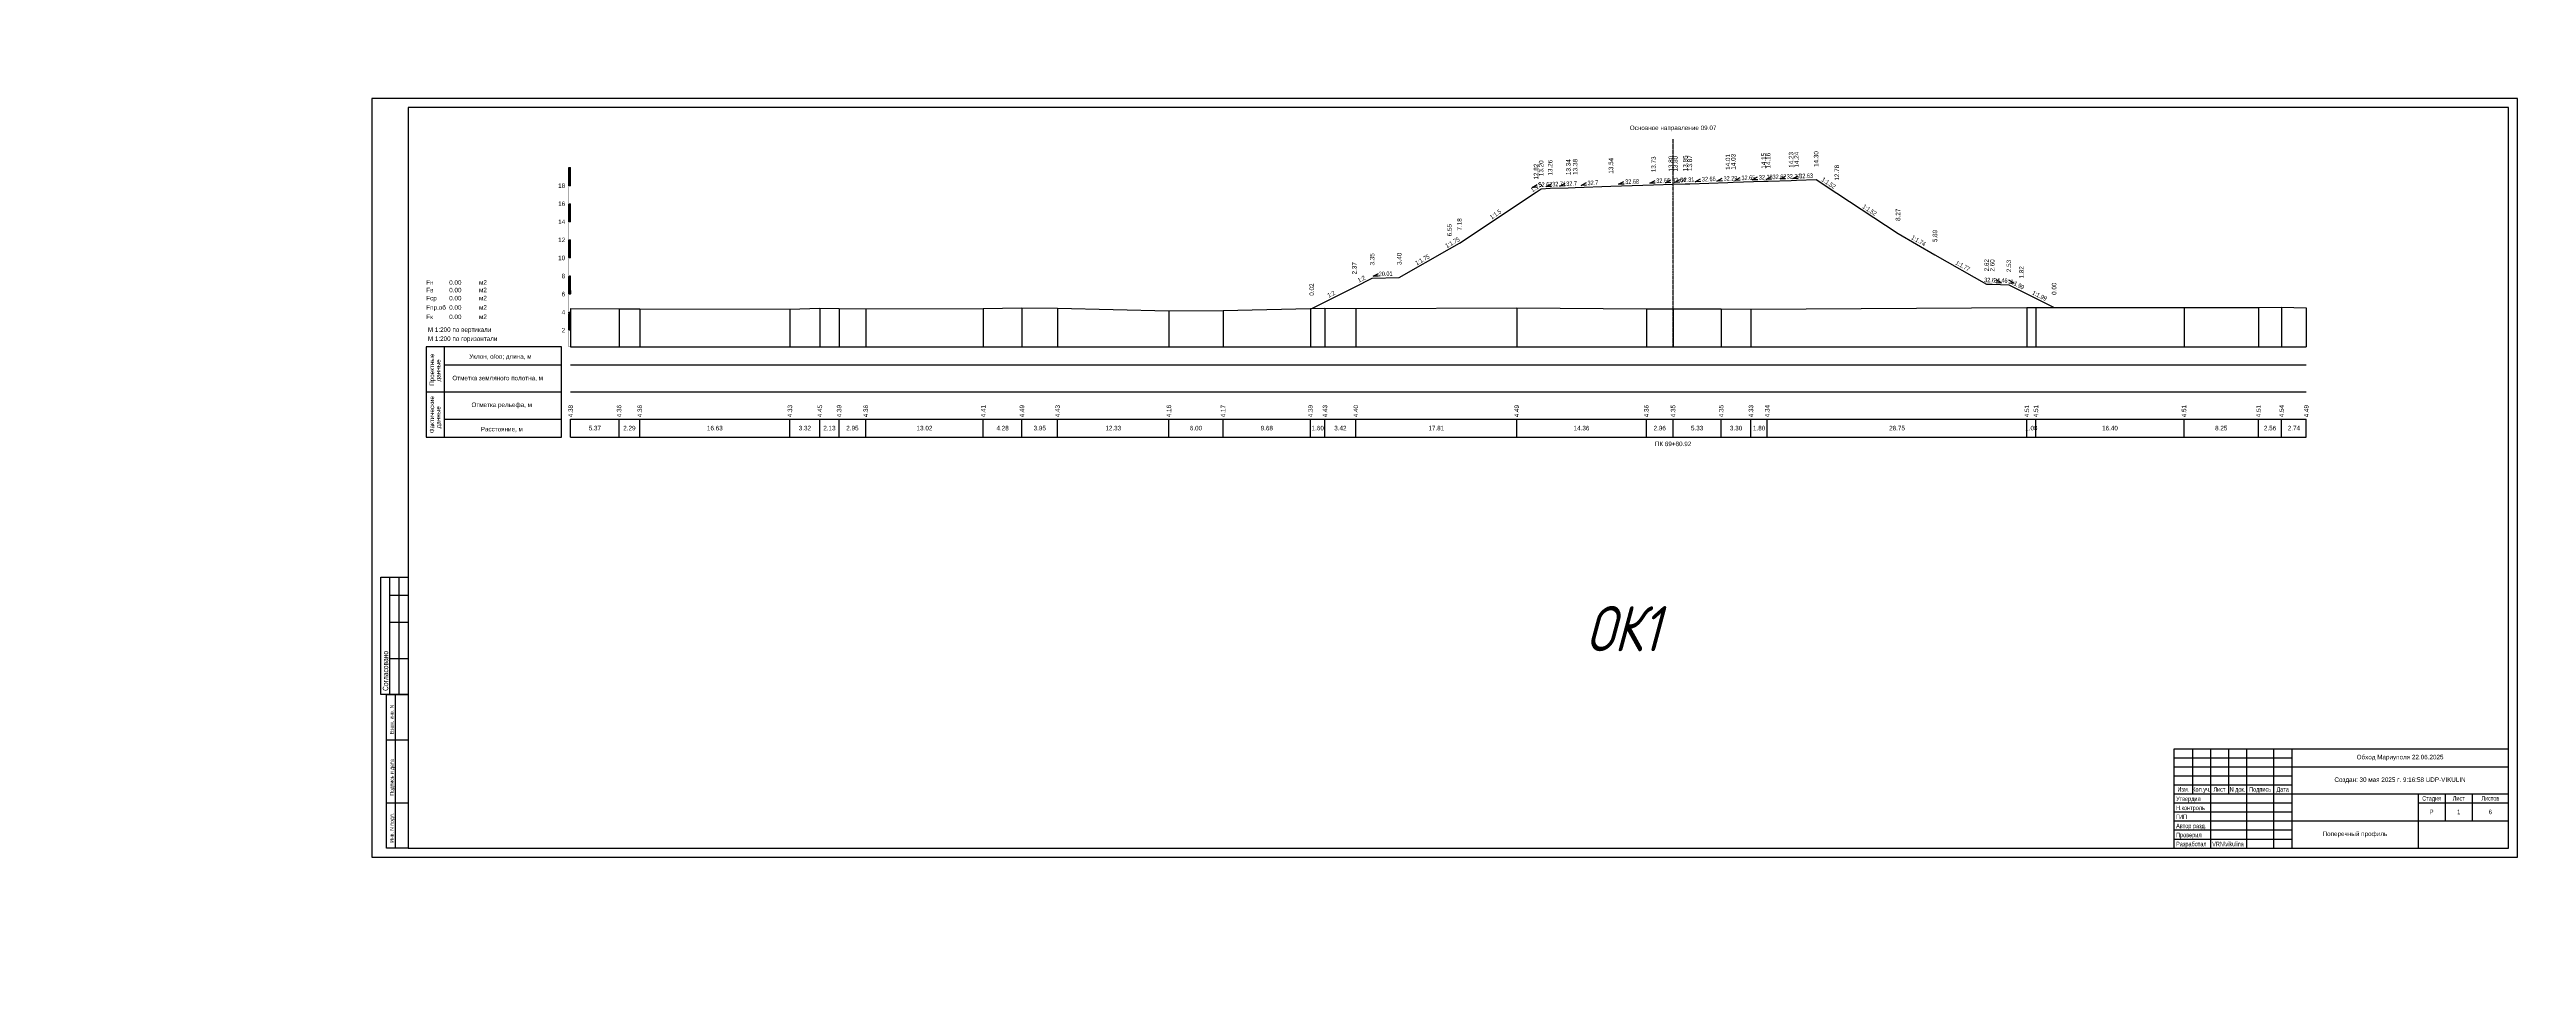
# Model space of a CAD drawing. Header units: millimetres. Extents: x 265754 to 14267433, y -6145605 to 2433772.
# Drawn here: x 7529973 to 7804276, y -50597 to 52371 of the extents above; entities that cross this region are included whole.
import ezdxf
from ezdxf import colors
from ezdxf.entities.mleader import LeaderData, LeaderLine
from ezdxf.enums import TextEntityAlignment as Align
from ezdxf.math import Vec2, Vec3

# ---------------------------------------------------------------- set-up
doc = ezdxf.new("R2010")
doc.units = ezdxf.units.MM
doc.linetypes.add('осевая2', pattern=[1.125, 0.75, -0.125, 0.125, -0.125])
doc.layers.add('!!ТЕКСТ', color=3, linetype='Continuous', lineweight=20)
doc.layers.add('ИС_Выноска', color=3, linetype='Continuous', lineweight=18)
for name, color, linetype in [('Код_510', 7, 'Continuous'), ('Красный поперечник', 1, 'Continuous'), ('Линейка абсолютных высот', 7, 'Continuous'), ('Объем выемки', 7, 'Continuous'), ('Объем кюветов', 7, 'Continuous'), ('Объем насыпи', 7, 'Continuous'), ('Объем присыпных обочин', 7, 'Continuous'), ('Объем срезки растительного слоя', 7, 'Continuous'), ('Ось', 1, 'осевая2'), ('Откосы', 7, 'Continuous'), ('Подписи поперечников', 7, 'Continuous'), ('Рабочие отметки', 7, 'Continuous'), ('Таблица', 7, 'Continuous'), ('Уклоны проезжей части', 7, 'Continuous'), ('Черный поперечник', 3, 'Continuous')]:
    doc.layers.add(name, color=color, linetype=linetype)
doc.styles.add('0', font='isocpeur.ttf', dxfattribs={"width": 0.8, "oblique": 15})
doc.styles.add('ISOCPEUR', font='isocpeur.ttf', dxfattribs={"width": 0.8, "oblique": 15, "height": 2.5})
doc.styles.get("Standard").update_dxf_attribs({"font": 'arial.ttf'})
pattern_1 = [(45, (7571675.8465, 9455.686), (-5.3033012, 5.303301), []), (135, (7571675.8465, 9455.686), (-5.303301, -5.3033011), [])]

msp = doc.modelspace()

# ---------------------------------------------------------------- hatches: boundary and pattern name
at = {"layer": 'Линейка абсолютных высот'}
h = msp.add_hatch(dxfattribs=at)
h.set_pattern_fill('ANSI37', scale=60.000002, style=0)
h.set_pattern_definition(pattern_1)
h.paths.add_polyline_path([(7587675.8936, 37295.1864), (7587675.8936, 39295.1864), (7587475.8936, 39295.1864), (7587475.8936, 37295.1864)])
h = msp.add_hatch(dxfattribs=at)
h.set_pattern_fill('ANSI37', scale=60.000002, style=0)
h.set_pattern_definition(pattern_1)
h.paths.add_polyline_path([(7587675.8936, 33295.1864), (7587675.8936, 35295.1864), (7587475.8936, 35295.1864), (7587475.8936, 33295.1864)])
h = msp.add_hatch(dxfattribs=at)
h.set_pattern_fill('ANSI37', scale=60.000002, style=0)
h.set_pattern_definition(pattern_1)
h.paths.add_polyline_path([(7587675.8936, 29295.1864), (7587675.8936, 31295.1864), (7587475.8936, 31295.1864), (7587475.8936, 29295.1864)])
h = msp.add_hatch(dxfattribs=at)
h.set_pattern_fill('ANSI37', scale=60.000002, style=0)
h.set_pattern_definition(pattern_1)
h.paths.add_polyline_path([(7587675.8936, 25295.1864), (7587675.8936, 27295.1864), (7587475.8936, 27295.1864), (7587475.8936, 25295.1864)])
h = msp.add_hatch(dxfattribs=at)
h.set_pattern_fill('ANSI37', scale=60.000002, style=0)
h.set_pattern_definition(pattern_1)
h.paths.add_polyline_path([(7587675.8936, 21295.1864), (7587675.8936, 23295.1864), (7587475.8936, 23295.1864), (7587475.8936, 21295.1864)])

# ---------------------------------------------------------------- linework, layer by layer
for p, q in [((7567675.8465, -19046.6388), (7567675.8465, -6046.6388)), ((7567675.8465, -8046.6388), (7569675.8465, -8046.6388)), ((7568675.8465, -19046.6388), (7568675.8465, -6046.6388)), ((7567675.8465, -11046.6388), (7569675.8465, -11046.6388)), ((7567675.8465, -15046.6388), (7569675.8465, -15046.6388)), ((7568275.8465, -36046.6388), (7568275.8465, -19046.6388)), ((7567275.8465, -24046.6388), (7569675.8465, -24046.6388)), ((7765275.8465, -26046.6388), (7778275.8465, -26046.6388)), ((7765275.8465, -27046.6388), (7778275.8465, -27046.6388)), ((7767275.8465, -25046.6388), (7767275.8465, -30046.6388)), ((7769275.8465, -25046.6388), (7769275.8465, -36046.6388)), ((7771275.8465, -25046.6388), (7771275.8465, -30046.6388)), ((7773275.8465, -25046.6388), (7773275.8465, -36046.6388)), ((7776275.8465, -25046.6388), (7776275.8465, -36046.6388)), ((7778275.8465, -25046.6388), (7778275.8465, -36046.6388)), ((7778275.8465, -27046.6388), (7802275.8465, -27046.6388)), ((7765275.8465, -28046.6388), (7778275.8465, -28046.6388)), ((7765275.8465, -29046.6388), (7778275.8465, -29046.6388)), ((7765275.8465, -29046.6388), (7778275.8465, -29046.6388)), ((7765275.8465, -30046.6388), (7802275.8465, -30046.6388)), ((7765275.8465, -30046.6388), (7778275.8465, -30046.6388)), ((7792275.8465, -30046.6388), (7792275.8465, -36046.6388)), ((7795275.8465, -30046.6388), (7795275.8465, -33046.6388)), ((7798275.8465, -30046.6388), (7798275.8465, -33046.6388)), ((7567275.8465, -31046.6388), (7569675.8465, -31046.6388)), ((7765275.8465, -31046.6388), (7778275.8465, -31046.6388)), ((7765275.8465, -32046.6388), (7778275.8465, -32046.6388)), ((7792275.8465, -31046.6388), (7802275.8465, -31046.6388)), ((7765275.8465, -33046.6388), (7778275.8465, -33046.6388)), ((7765275.8465, -34046.6388), (7778275.8465, -34046.6388)), ((7765275.8465, -35046.6388), (7778275.8465, -35046.6388)), ((7778275.8465, -33046.6388), (7802275.8465, -33046.6388)), ((7765275.8465, -36046.6388), (7778275.8465, -36046.6388))]:
    msp.add_line(p, q)
at = {"flags": 128}
for points in [[(7565675.8465, -37046.6388), (7803275.8465, -37046.6388), (7803275.8465, 46953.3612), (7565675.8465, 46953.3612)], [(7569675.8465, -36046.6388), (7802275.8465, -36046.6388), (7802275.8465, 45953.3612), (7569675.8465, 45953.3612)]]:
    msp.add_lwpolyline(points, close=True, dxfattribs=at)
for points in [[(7569675.8465, -19046.6388), (7566675.8465, -19046.6388), (7566675.8465, -6046.6388), (7569675.8465, -6046.6388)], [(7569675.8465, -36046.6388), (7567275.8465, -36046.6388), (7567275.8465, -19046.6388), (7569675.8465, -19046.6388)], [(7765275.8465, -36046.6388), (7765275.8465, -25046.6388), (7802275.8465, -25046.6388)]]:
    msp.add_lwpolyline(points, dxfattribs=at)
at = {"layer": 'Код_510'}
for p, q in [((7587675.8465, 9455.6858), (7587675.8465, 11455.6858)), ((7593046.9739, 9455.6858), (7593046.9739, 11455.6858)), ((7595336.0029, 9455.6858), (7595336.0029, 11455.6858)), ((7611963.3302, 9455.6858), (7611963.3302, 11455.6858)), ((7615283.5691, 9455.6858), (7615283.5691, 11455.6858)), ((7617411.5923, 9455.6858), (7617411.5923, 11455.6858)), ((7620358.7615, 9455.6858), (7620358.7615, 11455.6858)), ((7633375.1682, 9455.6858), (7633375.1682, 11455.6858)), ((7637659.0462, 9455.6858), (7637659.0462, 11455.6858)), ((7641608.1985, 9455.6858), (7641608.1985, 11455.6858)), ((7653935.7721, 9455.6858), (7653935.7721, 11455.6858)), ((7659934.2517, 9455.6858), (7659934.2517, 11455.6858)), ((7669615.2795, 9455.6858), (7669615.2795, 11455.6858)), ((7671218.9451, 9455.6858), (7671218.9451, 11455.6858)), ((7674639.6397, 9455.6858), (7674639.6397, 11455.6858)), ((7692452.0543, 9455.6858), (7692452.0543, 11455.6858)), ((7706812.3318, 9455.6858), (7706812.3318, 11455.6858)), ((7709770.0633, 9455.6858), (7709770.0633, 11455.6858)), ((7715095.8535, 9455.6858), (7715095.8535, 11455.6858)), ((7718395.3976, 9455.6858), (7718395.3976, 11455.6858)), ((7720199.1005, 9455.6858), (7720199.1005, 11455.6858)), ((7748947.3457, 9455.6858), (7748947.3457, 11455.6858)), ((7749950.974, 9455.6858), (7749950.974, 11455.6858)), ((7766352.5593, 9455.6858), (7766352.5593, 11455.6858)), ((7774598.1404, 9455.6858), (7774598.1404, 11455.6858)), ((7777156.8408, 9455.6858), (7777156.8408, 11455.6858)), ((7779894.1747, 9455.6858), (7779894.1747, 11455.6858))]:
    msp.add_line(p, q, dxfattribs=at)
at = {"layer": 'Красный поперечник'}
for p, q in [((7686110.9055, 30929.5061), (7694592.7446, 36581.1549)), ((7694592.7446, 36581.1549), (7695154.6612, 36955.7315)), ((7725609.24, 37969.7827), (7727899.9401, 36459.6027)), ((7727899.9401, 36459.6027), (7734679.5666, 31994.6956)), ((7679445.4145, 27119.3864), (7685004.1939, 30296.6167)), ((7685004.1939, 30296.6167), (7686110.9055, 30929.5061)), ((7734679.5666, 31994.6956), (7738770.4712, 29640.4598)), ((7738770.4712, 29640.4598), (7744489.5817, 26407.5035)), ((7669750.409, 23709.7203), (7674470.7529, 26070.6267)), ((7674470.7529, 26070.6267), (7676446.6203, 27059.3849)), ((7676446.6203, 27059.3849), (7679445.4145, 27119.3864)), ((7744489.5817, 26407.5035), (7745112.8729, 26387.1826)), ((7745112.8729, 26387.1826), (7746951.6303, 26323.8102)), ((7746951.6303, 26323.8102), (7748345.3899, 25623.7128)), ((7748345.3899, 25623.7128), (7751962.073, 23804.7965))]:
    msp.add_line(p, q, dxfattribs=at)
msp.add_lwpolyline([(7695154.6612, 36955.7315), (7696159.5229, 37008.6084), (7698169.2464, 37074.3403), (7698922.8927, 37098.9822), (7702888.9509, 37228.6862), (7707606.7504, 37382.8687), (7709764.8927, 37453.3473), (7709770.1104, 37453.5177), (7711120.0053, 37497.585), (7711629.8716, 37514.0568), (7715837.8048, 37651.4998), (7716439.8338, 37670.9406), (7719802.7639, 37780.7379), (7720296.2267, 37796.667), (7722837.5907, 37879.5599), (7723432.1314, 37898.7468), (7725609.24, 37969.7827)], dxfattribs=at)
at = {"layer": 'Линейка абсолютных высот', "color": 7, "const_width": 20, "flags": 128}
for points in [[(7587675.8936, 37295.1864), (7587675.8936, 39295.1864), (7587475.8936, 39295.1864), (7587475.8936, 37295.1864), (7587675.8936, 37295.1864)], [(7587675.8936, 35295.1864), (7587675.8936, 37295.1864), (7587475.8936, 37295.1864), (7587475.8936, 35295.1864), (7587675.8936, 35295.1864)], [(7587675.8936, 33295.1864), (7587675.8936, 35295.1864), (7587475.8936, 35295.1864), (7587475.8936, 33295.1864), (7587675.8936, 33295.1864)], [(7587675.8936, 31295.1864), (7587675.8936, 33295.1864), (7587475.8936, 33295.1864), (7587475.8936, 31295.1864), (7587675.8936, 31295.1864)], [(7587675.8936, 29295.1864), (7587675.8936, 31295.1864), (7587475.8936, 31295.1864), (7587475.8936, 29295.1864), (7587675.8936, 29295.1864)], [(7587675.8936, 27295.1864), (7587675.8936, 29295.1864), (7587475.8936, 29295.1864), (7587475.8936, 27295.1864), (7587675.8936, 27295.1864)], [(7587675.8936, 25295.1864), (7587675.8936, 27295.1864), (7587475.8936, 27295.1864), (7587475.8936, 25295.1864), (7587675.8936, 25295.1864)], [(7587675.8936, 23295.1864), (7587675.8936, 25295.1864), (7587475.8936, 25295.1864), (7587475.8936, 23295.1864), (7587675.8936, 23295.1864)], [(7587675.8936, 21295.1864), (7587675.8936, 23295.1864), (7587475.8936, 23295.1864), (7587475.8936, 21295.1864), (7587675.8936, 21295.1864)], [(7587675.8936, 19455.6858), (7587675.8936, 21295.1864), (7587475.8936, 21295.1864), (7587475.8936, 19455.6858), (7587675.8936, 19455.6858)]]:
    msp.add_lwpolyline(points, dxfattribs=at)
at = {"layer": 'Ось', "ltscale": 15}
msp.add_line((7709770.1104, 19455.6858), (7709770.1104, 42453.3612), dxfattribs=at)
at = {"layer": 'Таблица'}
for p, q in [((7587675.8465, 19455.6858), (7779894.1747, 19455.6858)), ((7587675.8465, 17455.6858), (7779894.1747, 17455.6858)), ((7587675.8465, 14455.6858), (7779894.1747, 14455.6858)), ((7587675.8465, 11455.6858), (7779894.1747, 11455.6858)), ((7587675.8465, 9455.6858), (7779894.1747, 9455.6858))]:
    msp.add_line(p, q, dxfattribs=at)
at = {"layer": 'Таблица', "linetype": 'Continuous', "flags": 128}
for points in [[(7586675.8465, 19455.6858), (7571675.8465, 19455.6858)], [(7571675.8465, 19455.6858), (7571675.8465, 9455.6858)], [(7573675.8465, 19455.6858), (7573675.8465, 9455.6858)], [(7586675.8465, 9455.6858), (7586675.8465, 19455.6858)], [(7573675.8465, 17455.6858), (7586675.8465, 17455.6858)], [(7571675.8465, 14455.6858), (7586675.8465, 14455.6858)], [(7573675.8465, 11455.6858), (7586675.8465, 11455.6858)], [(7571675.8465, 9455.6858), (7586675.8465, 9455.6858)]]:
    msp.add_lwpolyline(points, dxfattribs=at)
at = {"layer": 'Уклоны проезжей части', "flags": 128}
for points in [[(7723614.595, 38104.8083), (7723014.9141, 38085.2416), (7723604.8116, 38404.6487)], [(7723614.595, 38104.8083), (7723014.9141, 38085.2416), (7723604.8116, 38404.6487)], [(7694747.7787, 37134.6001), (7694148.6077, 37103.0711), (7694732.0142, 37434.1856)], [(7694747.7787, 37134.6001), (7694148.6077, 37103.0711), (7694732.0142, 37434.1856)], [(7696316.5828, 37213.8538), (7695716.9035, 37194.2402), (7696306.776, 37513.6935)], [(7696316.5828, 37213.8538), (7695716.9035, 37194.2402), (7696306.776, 37513.6935)], [(7697814.8737, 37262.8618), (7697215.1942, 37243.2541), (7697805.0699, 37562.7016)], [(7697814.8737, 37262.8618), (7697215.1942, 37243.2541), (7697805.0699, 37562.7016)], [(7700174.7249, 37340.03), (7699575.0455, 37320.4184), (7700164.9191, 37639.8697)], [(7700174.7249, 37340.03), (7699575.0455, 37320.4184), (7700164.9191, 37639.8697)], [(7704341.751, 37476.2735), (7703742.0712, 37456.6753), (7704331.952, 37776.1134)], [(7704341.751, 37476.2735), (7703742.0712, 37456.6753), (7704331.952, 37776.1134)], [(7707779.726, 37588.6257), (7707180.0457, 37569.0419), (7707769.9341, 37888.4659)], [(7707779.726, 37588.6257), (7707180.0457, 37569.0419), (7707769.9341, 37888.4659)], [(7709536.3555, 37645.9948), (7708936.675, 37626.4182), (7709526.5672, 37945.8351)], [(7709538.9644, 37646.08), (7708939.2838, 37626.5034), (7709529.1761, 37945.9202)], [(7710527.2057, 37678.5397), (7709927.5185, 37659.1662), (7710517.5189, 37978.3833)], [(7710527.2057, 37678.5397), (7709927.5185, 37659.1662), (7710517.5189, 37978.3833)], [(7712827.7417, 37753.2908), (7712228.0615, 37733.7036), (7712817.948, 38053.1309)], [(7712827.7417, 37753.2908), (7712228.0615, 37733.7036), (7712817.948, 38053.1309)], [(7715232.786, 37832.0683), (7714633.0986, 37812.7032), (7715223.1034, 38131.912)], [(7715232.786, 37832.0683), (7714633.0986, 37812.7032), (7715223.1034, 38131.912)], [(7717215.2046, 37896.364), (7716615.5242, 37876.7849), (7717205.4151, 38196.2042)], [(7717215.2046, 37896.364), (7716615.5242, 37876.7849), (7717205.4151, 38196.2042)], [(7719143.464, 37959.5612), (7718543.7764, 37940.2031), (7719133.7849, 38259.405)], [(7719143.464, 37959.5612), (7718543.7764, 37940.2031), (7719133.7849, 38259.405)], [(7720660.8199, 38008.667), (7720061.1388, 37989.107), (7720651.0398, 38308.5076)], [(7720660.8199, 38008.667), (7720061.1388, 37989.107), (7720651.0398, 38308.5076)], [(7722228.8312, 38060.0199), (7721629.1434, 38040.6669), (7722219.1547, 38359.8638)], [(7722228.8312, 38060.0199), (7721629.1434, 38040.6669), (7722219.1547, 38359.8638)], [(7677158.7928, 27273.6754), (7676558.9128, 27261.6726), (7677152.7914, 27573.6153)], [(7677158.7928, 27273.6754), (7676558.9128, 27261.6726), (7677152.7914, 27573.6153)], [(7745532.3122, 26573.6126), (7746131.9935, 26554.0615), (7745542.0877, 26873.4533)], [(7745532.3122, 26573.6126), (7746131.9935, 26554.0615), (7745542.0877, 26873.4533)], [(7746938.5593, 26524.3778), (7747538.2032, 26503.7112), (7746948.8926, 26824.1998)], [(7746938.5593, 26524.3778), (7747538.2032, 26503.7112), (7746948.8926, 26824.1998)]]:
    msp.add_lwpolyline(points, dxfattribs=at)
at = {"layer": 'Черный поперечник', "color": 7}
for p, q in [((7587675.8465, 23679.8167), (7587675.8465, 19455.6858)), ((7593046.9739, 23655.9682), (7593046.9739, 19455.6858)), ((7595336.0029, 23657.5109), (7595336.0029, 19455.6858)), ((7611963.3302, 23623.2897), (7611963.3302, 19455.6858)), ((7615283.5691, 23742.9268), (7615283.5691, 19455.6858)), ((7617411.5923, 23685.6876), (7617411.5923, 19455.6858)), ((7620358.7615, 23651.126), (7620358.7615, 19455.6858)), ((7633375.1682, 23708.6233), (7633375.1682, 19455.6858)), ((7637659.0462, 23783.6092), (7637659.0462, 19455.6858)), ((7641608.1985, 23729.755), (7641608.1985, 19455.6858)), ((7653935.7721, 23455.6858), (7653935.7721, 19455.6858)), ((7659934.2517, 23468.9191), (7659934.2517, 19455.6858)), ((7669615.2795, 23682.8453), (7669615.2795, 19455.6858)), ((7671218.9451, 23721.3803), (7671218.9451, 19455.6858)), ((7674639.6397, 23699.2552), (7674639.6397, 19455.6858)), ((7692452.0543, 23780.6911), (7692452.0543, 19455.6858)), ((7706812.3318, 23652.0629), (7706812.3318, 19455.6858)), ((7709770.0633, 23649.3295), (7709770.0633, 19455.6858)), ((7715095.8535, 23644.4077), (7715095.8535, 19455.6858)), ((7718395.3976, 23624.6426), (7718395.3976, 19455.6858)), ((7748947.3457, 23809.7386), (7748947.3457, 19455.6858)), ((7749950.974, 23804.5151), (7749950.974, 19455.6858)), ((7766352.5593, 23805.9282), (7766352.5593, 19455.6858)), ((7774598.1404, 23808.9135), (7774598.1404, 19455.6858)), ((7777156.8408, 23838.6339), (7777156.8408, 19455.6858)), ((7779894.1747, 23785.1759), (7779894.1747, 19455.6858))]:
    msp.add_line(p, q, dxfattribs=at)
at = {"layer": 'Черный поперечник', "flags": 128}
msp.add_lwpolyline([(7587675.8465, 23679.8167), (7593046.9739, 23655.9682), (7595336.0029, 23657.5109), (7611963.3302, 23623.2897), (7615283.5691, 23742.9268), (7617411.5923, 23685.6876), (7620358.7615, 23651.126), (7633375.1682, 23708.6233), (7637659.0462, 23783.6092), (7641608.1985, 23729.755), (7653935.7721, 23455.6858), (7659934.2517, 23468.9191), (7669615.2795, 23682.8453), (7671218.9451, 23721.3803), (7674639.6397, 23699.2552), (7692452.0543, 23780.6911), (7706812.3318, 23652.0629), (7709770.0633, 23649.3295), (7715095.8535, 23644.4077), (7718395.3976, 23624.6426), (7748947.3457, 23809.7386), (7749950.974, 23804.5151), (7766352.5593, 23805.9282), (7774598.1404, 23808.9135), (7777156.8408, 23838.6339), (7779894.1747, 23785.1759)], dxfattribs=at)

# ---------------------------------------------------------------- texts
for s, height, width, p in [('Согласовано', 600, 0.7, (7567475.8465, -18646.6388)), ('Взам. инв. N', 400, 0.8, (7568075.8465, -23446.6388)), ('Подпись и дата', 400, 0.8, (7568075.8465, -30246.6388)), ('Инв. N подл.', 400, 0.8, (7568075.8465, -35446.6388))]:
    msp.add_text(s, height=height, rotation=90.000002391, dxfattribs=dict(width=width)).set_placement(p)
at = {"width": 0.7}
for s, p in [('Изм.', (7766275.8465, -29546.6388)), ('Кол.уч.', (7768275.8465, -29546.6388)), ('Лист', (7770275.8465, -29546.6388)), ('N док.', (7772275.8465, -29546.6388)), ('Подпись', (7774775.8465, -29546.6388)), ('Дата', (7777275.8465, -29546.6388)), ('Стадия', (7793775.8465, -30546.6388)), ('Р', (7793775.8465, -32046.6388)), ('Лист', (7796775.8465, -30546.6388)), ('1', (7796775.8465, -32046.6388)), ('Листов', (7800275.8465, -30546.6388)), ('6', (7800275.8465, -32046.6388))]:
    msp.add_text(s, height=500, dxfattribs=at).set_placement(p, align=Align.MIDDLE_CENTER)
for s, p in [('Утвердил', (7765475.8465, -30846.6388)), ('Н.контроль', (7765475.8465, -31846.6388)), ('ГИП', (7765475.8465, -32846.6388)), ('Автор разд.', (7765475.8465, -33846.6388)), ('Проверил', (7765475.8465, -34846.6388)), ('Разработал', (7765475.8465, -35846.6388)), ('VRN\\vikulina', (7769475.8465, -35846.6388))]:
    msp.add_text(s, height=500, dxfattribs=at).set_placement(p)
at = {"char_height": 500, "attachment_point": 5}
for s, insert, width in [('Обход Мариуполя 22.06.2025', (7790275.8465, -26046.6388), 24000), ('Создан: 30 мая 2025 г. 9:16:58 UDP-VIKULIN', (7790275.8465, -28546.6388), 24000), ('Поперечный профиль', (7785275.8465, -34546.6388), 14000)]:
    msp.add_mtext(s, dxfattribs=dict(at, insert=insert, width=width))
at = {"layer": 'Код_510'}
for s, p in [('4.38', (7587675.8465, 11655.6858)), ('4.36', (7593046.9739, 11655.6858)), ('4.36', (7595336.0029, 11655.6858)), ('4.33', (7611963.3302, 11655.6858)), ('4.45', (7615283.5691, 11655.6858)), ('4.39', (7617411.5923, 11655.6858)), ('4.36', (7620358.7615, 11655.6858)), ('4.41', (7633375.1682, 11655.6858)), ('4.49', (7637659.0462, 11655.6858)), ('4.43', (7641608.1985, 11655.6858)), ('4.16', (7653935.7721, 11655.6858)), ('4.17', (7659934.2517, 11655.6858)), ('4.39', (7669615.2795, 11655.6858)), ('4.43', (7671218.9451, 11655.6858)), ('4.40', (7674639.6397, 11655.6858)), ('4.49', (7692452.0543, 11655.6858)), ('4.36', (7706812.3318, 11655.6858)), ('4.35', (7709770.0633, 11655.6858)), ('4.35', (7715095.8535, 11655.6858)), ('4.33', (7718395.3976, 11655.6858)), ('4.34', (7720199.1005, 11655.6858)), ('4.51', (7748947.3457, 11655.6858)), ('4.51', (7749950.974, 11655.6858)), ('4.51', (7766352.5593, 11655.6858)), ('4.51', (7774598.1404, 11655.6858)), ('4.54', (7777156.8408, 11655.6858)), ('4.49', (7779894.1747, 11655.6858))]:
    msp.add_text(s, height=500, rotation=90.000002391, dxfattribs=at).set_placement(p, align=Align.MIDDLE_LEFT)
for s, p in [('5.37', (7590361.4102, 10455.6858)), ('2.29', (7594191.4884, 10455.6858)), ('16.63', (7603649.6666, 10455.6858)), ('3.32', (7613623.4496, 10455.6858)), ('2.13', (7616347.5807, 10455.6858)), ('2.95', (7618885.1769, 10455.6858)), ('13.02', (7626866.9649, 10455.6858)), ('4.28', (7635517.1072, 10455.6858)), ('3.95', (7639633.6224, 10455.6858)), ('12.33', (7647771.9853, 10455.6858)), ('6.00', (7656935.0119, 10455.6858)), ('9.68', (7664774.7656, 10455.6858)), ('1.60', (7670417.1123, 10455.6858)), ('3.42', (7672929.2924, 10455.6858)), ('17.81', (7683545.847, 10455.6858)), ('14.36', (7699632.1931, 10455.6858)), ('2.96', (7708291.1975, 10455.6858)), ('5.33', (7712432.9584, 10455.6858)), ('3.30', (7716745.6255, 10455.6858)), ('1.80', (7719297.249, 10455.6858)), ('28.75', (7734573.2231, 10455.6858)), ('16.40', (7758151.7667, 10455.6858)), ('8.25', (7770475.3499, 10455.6858)), ('2.56', (7775877.4906, 10455.6858)), ('2.74', (7778525.5077, 10455.6858))]:
    msp.add_text(s, height=500, dxfattribs=at).set_placement(p, align=Align.MIDDLE_CENTER)
at = {"layer": 'Код_510', "width": 0.860253}
msp.add_text('1.00', height=500, dxfattribs=at).set_placement((7749449.1598, 10455.6858), align=Align.MIDDLE_CENTER)
at = {"layer": 'Линейка абсолютных высот'}
for s, p in [('18', (7587075.8936, 37295.1864)), ('16', (7587075.8936, 35295.1864)), ('14', (7587075.8936, 33295.1864)), ('12', (7587075.8936, 31295.1864)), ('10', (7587075.8936, 29295.1864)), ('8', (7587075.8936, 27295.1864)), ('6', (7587075.8936, 25295.1864)), ('4', (7587075.8936, 23295.1864)), ('2', (7587075.8936, 21295.1864))]:
    msp.add_text(s, height=500, dxfattribs=at).set_placement(p, align=Align.MIDDLE_RIGHT)
at = {"layer": 'Объем выемки', "width": 0.8}
for s, p in [('Fв', (7571692.9239, 25488.6686)), ('0.00', (7574232.8941, 25488.6686)), ('м2', (7577537.4351, 25495.3811))]:
    msp.add_text(s, height=500, dxfattribs=at).set_placement(p)
at = {"layer": 'Объем кюветов', "width": 0.8}
for s, p in [('Fк', (7571692.9239, 22523.6625)), ('0.00', (7574232.8941, 22523.6625)), ('м2', (7577537.4351, 22530.375))]:
    msp.add_text(s, height=500, dxfattribs=at).set_placement(p)
at = {"layer": 'Объем насыпи', "width": 0.8}
for s, p in [('Fн', (7571692.9239, 26329.6428)), ('0.00', (7574232.8941, 26329.6428)), ('м2', (7577537.4351, 26336.3553))]:
    msp.add_text(s, height=500, dxfattribs=at).set_placement(p)
at = {"layer": 'Объем присыпных обочин', "width": 0.8}
for s, p in [('Fпр.об', (7571692.9239, 23559.398)), ('0.00', (7574232.8941, 23559.398)), ('м2', (7577537.4351, 23566.1104))]:
    msp.add_text(s, height=500, dxfattribs=at).set_placement(p)
at = {"layer": 'Объем срезки растительного слоя', "width": 0.8}
for s, p in [('Fср', (7571692.9239, 24595.1334)), ('0.00', (7574232.8941, 24595.1334)), ('м2', (7577537.4351, 24601.8459))]:
    msp.add_text(s, height=500, dxfattribs=at).set_placement(p)
at = {"layer": 'Ось', "ltscale": 15}
msp.add_text('Основное направление 09.07', height=500, dxfattribs=at).set_placement((7709770.1104, 43453.3612), align=Align.CENTER)
at = {"layer": 'Откосы', "width": 0.7}
for s, rotation, p in [('1:1.5', 33.687637039, (7694762.7699, 36934.858)), ('1:1.5', 33.687637039, (7694762.7699, 36934.858)), ('1:1.52', 326.604510419, (7726864.6731, 37381.6709)), ('1:1.52', 326.604510419, (7726864.6731, 37381.6709)), ('1:1.5', 33.676452643, (7690240.9246, 33921.7669)), ('1:1.5', 33.676452643, (7690240.9246, 33921.7669)), ('1:1.52', 326.632022369, (7731399.7562, 34394.1802)), ('1:1.52', 326.632022369, (7731399.7562, 34394.1802)), ('1:1.75', 29.763717278, (7685458.2648, 30786.6774)), ('1:1.75', 29.763717278, (7685458.2648, 30786.6774)), ('1:1.74', 330.08042104, (7736824.7757, 30990.923)), ('1:1.74', 330.08042104, (7736824.7757, 30990.923)), ('1:1.75', 29.75097895, (7682125.5579, 28881.6396)), ('1:1.75', 29.75097895, (7682125.5579, 28881.6396)), ('1:1.77', 330.52096825, (7741728.4475, 28198.0888)), ('1:1.77', 330.52096825, (7741728.4475, 28198.0888)), ('1:2', 26.572181625, (7672021.116, 25069.0478)), ('1:2', 26.572181625, (7672021.116, 25069.0478)), ('1:2', 26.584175461, (7675369.1842, 26743.8613)), ('1:2', 26.584175461, (7675369.1842, 26743.8613)), ('1:1.99', 333.329241488, (7747738.2827, 26152.4816)), ('1:1.99', 333.329241488, (7747738.2827, 26152.4816)), ('1:1.99', 333.30107376, (7750243.5919, 24892.9306)), ('1:1.99', 333.30107376, (7750243.5919, 24892.9306))]:
    msp.add_text(s, height=500, rotation=rotation, dxfattribs=at).set_placement(p, align=Align.CENTER)
at = {"layer": 'Подписи поперечников'}
msp.add_text('ПК 69+80.92', height=500, dxfattribs=at).set_placement((7709770.0633, 8455.6858), align=Align.CENTER)
at = {"layer": 'Рабочие отметки'}
for s, p in [('12.82', (7694592.7446, 37981.1549)), ('13.20', (7695154.6612, 38355.7315)), ('13.26', (7696159.5229, 38408.6084)), ('13.34', (7698169.2464, 38474.3403)), ('13.38', (7698922.8927, 38498.9822)), ('13.54', (7702888.9509, 38628.6862)), ('13.73', (7707606.7504, 38782.8687)), ('13.80', (7709517.5015, 38853.3473)), ('13.80', (7710017.5016, 38853.5177)), ('13.85', (7711120.0053, 38897.585)), ('13.87', (7711629.8716, 38914.0568)), ('14.01', (7715837.8048, 39051.4998)), ('14.03', (7716439.8338, 39070.9406)), ('14.15', (7719799.4953, 39180.7379)), ('14.16', (7720299.4954, 39196.667)), ('14.23', (7722837.5907, 39279.5599)), ('14.24', (7723432.1314, 39298.7468)), ('14.30', (7725609.24, 39369.7827)), ('12.78', (7727899.9401, 37859.6027)), ('6.55', (7685004.1939, 31696.6167)), ('7.18', (7686110.9055, 32329.5061)), ('8.27', (7734679.5666, 33394.6956)), ('5.89', (7738770.4712, 31040.4598)), ('2.37', (7674470.7529, 27470.6267)), ('3.35', (7676446.6203, 28459.3849)), ('3.40', (7679445.4145, 28519.3864)), ('2.62', (7744489.5817, 27807.5035)), ('2.60', (7745112.8729, 27787.1826)), ('2.53', (7746951.6303, 27723.8102)), ('1.82', (7748345.3899, 27023.7128)), ('0.02', (7669750.409, 25109.7203)), ('0.00', (7751962.073, 25204.7965))]:
    msp.add_text(s, height=500, rotation=90.000002391, dxfattribs=at).set_placement(p, align=Align.MIDDLE_LEFT)
at = {"layer": 'Таблица'}
for s, p in [('М 1:200 по вертикали', (7571870.4772, 21101.9159)), ('М 1:200 по горизонтали', (7571870.4772, 20101.9159))]:
    msp.add_text(s, height=500, dxfattribs=at).set_placement(p)
at = {"layer": 'Таблица', "width": 0.8}
for s, p in [('Проектные', (7572566.4465, 15134.2858)), ('данные', (7573267.6465, 15611.6858)), ('Фактические', (7572566.4465, 9882.2858)), ('данные', (7573267.6465, 10423.2858))]:
    msp.add_text(s, height=500, rotation=90.000002391, dxfattribs=at).set_placement(p)
for s, p in [('Уклон, o/oo; длина, м', (7576445.8874, 18138.8858)), ('Отметка земляного полотна, м', (7574579.0465, 15746.8858)), ('Отметка рельефа, м', (7576702.1218, 12784.5405)), ('Расстояние, м', (7577727.0591, 10093.8858))]:
    msp.add_text(s, height=500, dxfattribs=at).set_placement(p)
at = {"layer": 'Уклоны проезжей части', "width": 0.7}
for s, rotation, p in [('32.65', 1.870002914, (7718114.7253, 37925.7327)), ('32.65', 1.870002914, (7718114.7253, 37925.7327)), ('32.28', 1.848884398, (7720042.9955, 37988.5983)), ('32.28', 1.848884398, (7720042.9955, 37988.5983)), ('32.62', 1.868182031, (7721560.3415, 38038.0072)), ('32.62', 1.868182031, (7721560.3415, 38038.0072)), ('32.27', 1.848391126, (7723128.3629, 38089.0493)), ('32.27', 1.848391126, (7723128.3629, 38089.0493)), ('32.63', 1.868814891, (7724514.1163, 38134.1583)), ('32.63', 1.868814891, (7724514.1163, 38134.1583)), ('52.62', 3.012186213, (7695646.5352, 37181.8936)), ('52.62', 3.012186213, (7695646.5352, 37181.8936)), ('32.71', 1.873301042, (7697157.7996, 37241.3675)), ('32.71', 1.873301042, (7697157.7996, 37241.3675)), ('32.7', 1.872732215, (7698539.4865, 37286.5544)), ('32.7', 1.872732215, (7698539.4865, 37286.5544)), ('32.7', 1.873104037, (7700899.3375, 37363.7273)), ('32.7', 1.873104037, (7700899.3375, 37363.7273)), ('32.68', 1.87181825, (7705241.2708, 37505.6707)), ('32.68', 1.87181825, (7705241.2708, 37505.6707)), ('32.66', 1.870448801, (7708679.2465, 37618.0014)), ('32.66', 1.870448801, (7708679.2465, 37618.0014)), ('32.64', 1.869756388, (7710435.8763, 37675.3597)), ('32.64', 1.869756388, (7710438.4852, 37675.4448)), ('32.31', 1.850363349, (7711368.4334, 37705.7166)), ('32.31', 1.850363349, (7711368.4334, 37705.7166)), ('32.66', 1.870777715, (7713727.262, 37782.6717)), ('32.66', 1.870777715, (7713727.262, 37782.6717)), ('32.29', 1.849555889, (7716132.3171, 37861.116)), ('32.29', 1.849555889, (7716132.3171, 37861.116)), ('20.01', 1.146252912, (7677941.9693, 27289.3456)), ('20.01', 1.146252912, (7677941.9693, 27289.3456)), ('32.6', 358.132663623, (7744807.6972, 26597.2368)), ('32.6', 358.132663623, (7744807.6972, 26597.2368)), ('34.46', 358.026085348, (7746039.0933, 26555.3777)), ('34.46', 358.026085348, (7746039.0933, 26555.3777))]:
    msp.add_text(s, height=500, rotation=rotation, dxfattribs=at).set_placement(p, align=Align.CENTER)

# ---------------------------------------------------------------- leaders
at = {"layer": 'ИС_Выноска', "ltscale": 0.5}
ml = msp.add_multileader_mtext('Standard', dxfattribs=at)
ml.set_content('\\A1;Асфальтобетон ЩМА-16 по ГОСТ 58406.1 на ПБВ60 по ГОСТ 52056-2003                            -50мм\\PАсфальтобетон А22 Нт по ГОСТ 58406.2-2020 на БНД 50/70 по ГОСТ 33133-2020               -60мм\\PГидроизоляция Техноэластмост Б             -5 мм\\PВыравнивающий слой                      -min 30 мм', color=256, style='0')
ml.set_leader_properties(color=256, linetype='ByLayer', lineweight=-1)
ml.build(insert=Vec2(0, 0))
ml.multileader.update_dxf_attribs({"text_left_attachment_type": 6, "text_right_attachment_type": 6, "dogleg_length": 0.36, "arrow_head_size": 450, "scale": 75})
ctx = ml.context
ctx.base_point, ctx.scale, ctx.char_height, ctx.arrow_head_size, ctx.landing_gap_size, ctx.plane_origin, ctx.plane_x_axis, ctx.plane_y_axis = Vec3(7244097.999, 51717.5023, 5778.159), 75, 500, 450, 18, Vec3(7243517.8916, 80742.9482, 5778.159), Vec3(1, 0.0000000247), Vec3(-0.0000000247, 1)
ctx.left_attachment, ctx.right_attachment = 6, 6
notes = []
notes.append((ctx, [(0, (1, 1, 0), (7244025.999, 51717.5023, 5778.159), (1, 0.0000000247), 72, [(0, [(7244025.999, 41234.7999, 5778.159)], 0, [])])]))
ctx.mtext.insert, ctx.mtext.text_direction, ctx.mtext.rotation, ctx.mtext.width, ctx.mtext.flow_direction = Vec3(7244115.999, 52367.5023, 5778.159), Vec3(1, 0.0000000247), 0.0000000247, 14306.378366, 5
ml = msp.add_multileader_mtext('Standard', dxfattribs=at)
ml.set_content('\\A1;Асфальтобетон ЩМА-16 по ГОСТ 58406.1 на ПБВ60 по ГОСТ 52056-2003                            -50мм\\PАсфальтобетон А22 Нт по ГОСТ 58406.2-2020 на БНД 50/70 по ГОСТ 33133-2020               -60мм\\PГидроизоляция Техноэластмост Б             -5 мм\\PВыравнивающий слой                      -min 30 мм', color=256, style='0')
ml.set_leader_properties(color=256, linetype='ByLayer', lineweight=-1)
ml.build(insert=Vec2(0, 0))
ml.multileader.update_dxf_attribs({"text_left_attachment_type": 6, "text_right_attachment_type": 6, "dogleg_length": 0.36, "arrow_head_size": 450, "scale": 75})
ctx = ml.context
ctx.base_point, ctx.scale, ctx.char_height, ctx.arrow_head_size, ctx.landing_gap_size, ctx.plane_origin, ctx.plane_x_axis, ctx.plane_y_axis = Vec3(7320685.2337, 51717.5023, 5778.159), 75, 500, 450, 18, Vec3(7320105.1262, 80742.9482, 5778.159), Vec3(1, 0.0000000247), Vec3(-0.0000000247, 1)
ctx.left_attachment, ctx.right_attachment = 6, 6
notes.append((ctx, [(0, (1, 1, 0), (7320613.2337, 51717.5023, 5778.159), (1, 0.0000000247), 72, [(0, [(7320613.2337, 41234.7999, 5778.159)], 0, [])])]))
ctx.mtext.insert, ctx.mtext.text_direction, ctx.mtext.rotation, ctx.mtext.width, ctx.mtext.flow_direction = Vec3(7320703.2337, 52367.5023, 5778.159), Vec3(1, 0.0000000247), 0.0000000247, 14306.378366, 5
ml = msp.add_multileader_mtext('Standard', dxfattribs=at)
ml.set_content('\\A1;Асфальтобетон ЩМА-16 по ГОСТ 58406.1 на ПБВ60 по ГОСТ 52056-2003                            -50мм\\PАсфальтобетон А22 Нт по ГОСТ 58406.2-2020 на БНД 50/70 по ГОСТ 33133-2020               -60мм\\PГидроизоляция Техноэластмост Б             -5 мм\\PВыравнивающий слой                      -min 30 мм', color=256, style='0')
ml.set_leader_properties(color=256, linetype='ByLayer', lineweight=-1)
ml.build(insert=Vec2(0, 0))
ml.multileader.update_dxf_attribs({"text_left_attachment_type": 6, "text_right_attachment_type": 6, "dogleg_length": 0.36, "arrow_head_size": 450, "scale": 75})
ctx = ml.context
ctx.base_point, ctx.scale, ctx.char_height, ctx.arrow_head_size, ctx.landing_gap_size, ctx.plane_origin, ctx.plane_x_axis, ctx.plane_y_axis = Vec3(7397272.4683, 51717.5023, 5778.159), 75, 500, 450, 18, Vec3(7396692.3609, 80742.9482, 5778.159), Vec3(1, 0.0000000247), Vec3(-0.0000000247, 1)
ctx.left_attachment, ctx.right_attachment = 6, 6
notes.append((ctx, [(0, (1, 1, 0), (7397200.4683, 51717.5023, 5778.159), (1, 0.0000000247), 72, [(0, [(7397200.4683, 41234.7999, 5778.159)], 0, [])])]))
ctx.mtext.insert, ctx.mtext.text_direction, ctx.mtext.rotation, ctx.mtext.width, ctx.mtext.flow_direction = Vec3(7397290.4683, 52367.5023, 5778.159), Vec3(1, 0.0000000247), 0.0000000247, 14306.378366, 5
ml = msp.add_multileader_mtext('Standard', dxfattribs=at)
ml.set_content('\\A1;Асфальтобетон ЩМА-16 по ГОСТ 58406.1 на ПБВ60 по ГОСТ 52056-2003                            -50мм\\PАсфальтобетон А22 Нт по ГОСТ 58406.2-2020 на БНД 50/70 по ГОСТ 33133-2020               -60мм\\PГидроизоляция Техноэластмост Б             -5 мм\\PВыравнивающий слой                      -min 30 мм', color=256, style='0')
ml.set_leader_properties(color=256, linetype='ByLayer', lineweight=-1)
ml.build(insert=Vec2(0, 0))
ml.multileader.update_dxf_attribs({"text_left_attachment_type": 6, "text_right_attachment_type": 6, "dogleg_length": 0.36, "arrow_head_size": 450, "scale": 75})
ctx = ml.context
ctx.base_point, ctx.scale, ctx.char_height, ctx.arrow_head_size, ctx.landing_gap_size, ctx.plane_origin, ctx.plane_x_axis, ctx.plane_y_axis = Vec3(7167638.1646, 44442.7952), 75, 500, 450, 18, Vec3(7167058.0572, 73468.2411), Vec3(1, 0.0000000247), Vec3(-0.0000000247, 1)
ctx.left_attachment, ctx.right_attachment = 6, 6
notes.append((ctx, [(0, (1, 1, 0), (7167566.1646, 44442.7952), (1, 0.0000000247), 72, [(0, [(7167566.1646, 33960.0928)], 0, [])])]))
ctx.mtext.insert, ctx.mtext.text_direction, ctx.mtext.rotation, ctx.mtext.width, ctx.mtext.flow_direction = Vec3(7167656.1646, 45092.7952), Vec3(1, 0.0000000247), 0.0000000247, 14306.378366, 5
ml = msp.add_multileader_mtext('Standard', dxfattribs=at)
ml.set_content('\\A1;Асфальтобетон ЩМА-16 по ГОСТ 58406.1 на ПБВ60 по ГОСТ 52056-2003                            -50мм\\PАсфальтобетон А22 Нт по ГОСТ 58406.2-2020 на БНД 50/70 по ГОСТ 33133-2020               -60мм\\PГидроизоляция Техноэластмост Б             -5 мм\\PВыравнивающий слой                      -min 30 мм', color=256, style='0')
ml.set_leader_properties(color=256, linetype='ByLayer', lineweight=-1)
ml.build(insert=Vec2(0, 0))
ml.multileader.update_dxf_attribs({"text_left_attachment_type": 6, "text_right_attachment_type": 6, "dogleg_length": 0.36, "arrow_head_size": 450, "scale": 75})
ctx = ml.context
ctx.base_point, ctx.scale, ctx.char_height, ctx.arrow_head_size, ctx.landing_gap_size, ctx.plane_origin, ctx.plane_x_axis, ctx.plane_y_axis = Vec3(7181878.6429, -40114.7595), 75, 500, 450, 18, Vec3(7181298.5354, -11089.3136), Vec3(1, 0.0000000247), Vec3(-0.0000000247, 1)
ctx.left_attachment, ctx.right_attachment = 6, 6
notes.append((ctx, [(0, (1, 1, 0), (7181806.6429, -40114.7595), (1, 0.0000000247), 72, [(0, [(7181806.6429, -50597.4619)], 0, [])])]))
ctx.mtext.insert, ctx.mtext.text_direction, ctx.mtext.rotation, ctx.mtext.width, ctx.mtext.flow_direction = Vec3(7181896.6429, -39464.7595), Vec3(1, 0.0000000247), 0.0000000247, 14306.378366, 5
ml = msp.add_multileader_mtext('Standard', dxfattribs=at)
ml.set_content('\\A1;Асфальтобетон ЩМА-16 по ГОСТ 58406.1 на ПБВ60 по ГОСТ 52056-2003                            -50мм\\PАсфальтобетон А22 Нт по ГОСТ 58406.2-2020 на БНД 50/70 по ГОСТ 33133-2020               -60мм\\PГидроизоляция Техноэластмост Б             -5 мм\\PВыравнивающий слой                      -min 30 мм', color=256, style='0')
ml.set_leader_properties(color=256, linetype='ByLayer', lineweight=-1)
ml.build(insert=Vec2(0, 0))
ml.multileader.update_dxf_attribs({"text_left_attachment_type": 6, "text_right_attachment_type": 6, "dogleg_length": 0.36, "arrow_head_size": 450, "scale": 75})
ctx = ml.context
ctx.base_point, ctx.scale, ctx.char_height, ctx.arrow_head_size, ctx.landing_gap_size, ctx.plane_origin, ctx.plane_x_axis, ctx.plane_y_axis = Vec3(7252199.1708, -40114.7595), 75, 500, 450, 18, Vec3(7251619.0633, -11089.3136), Vec3(1, 0.0000000247), Vec3(-0.0000000247, 1)
ctx.left_attachment, ctx.right_attachment = 6, 6
notes.append((ctx, [(0, (1, 1, 0), (7252127.1708, -40114.7595), (1, 0.0000000247), 72, [(0, [(7252127.1708, -50597.4619)], 0, [])])]))
ctx.mtext.insert, ctx.mtext.text_direction, ctx.mtext.rotation, ctx.mtext.width, ctx.mtext.flow_direction = Vec3(7252217.1708, -39464.7595), Vec3(1, 0.0000000247), 0.0000000247, 14306.378366, 5
for ctx, leaders in notes:
    for number, flags, end, landing, length, lines in leaders:
        leader = LeaderData()
        leader.index, (leader.has_last_leader_line, leader.has_dogleg_vector, leader.attachment_direction) = number, flags
        leader.last_leader_point, leader.dogleg_vector, leader.dogleg_length = Vec3(end), Vec3(landing), length
        for number, points, colour, breaks in lines:
            line = LeaderLine()
            line.index, line.vertices, line.color, line.breaks = number, Vec3.list(points), colors.encode_raw_color(colour), breaks
            leader.lines.append(line)
        ctx.leaders.append(leader)

# ---------------------------------------------------------------- next in the draw order: texts
at = {"layer": '!!ТЕКСТ', "color": 1, "insert": (7704203.506, -11760.4868), "char_height": 5000, "width": 4344.622638, "attachment_point": 5, "style": 'ISOCPEUR', "bg_fill": 2}
msp.add_mtext('ОК1', dxfattribs=at)

doc.saveas('drawing.dxf')
